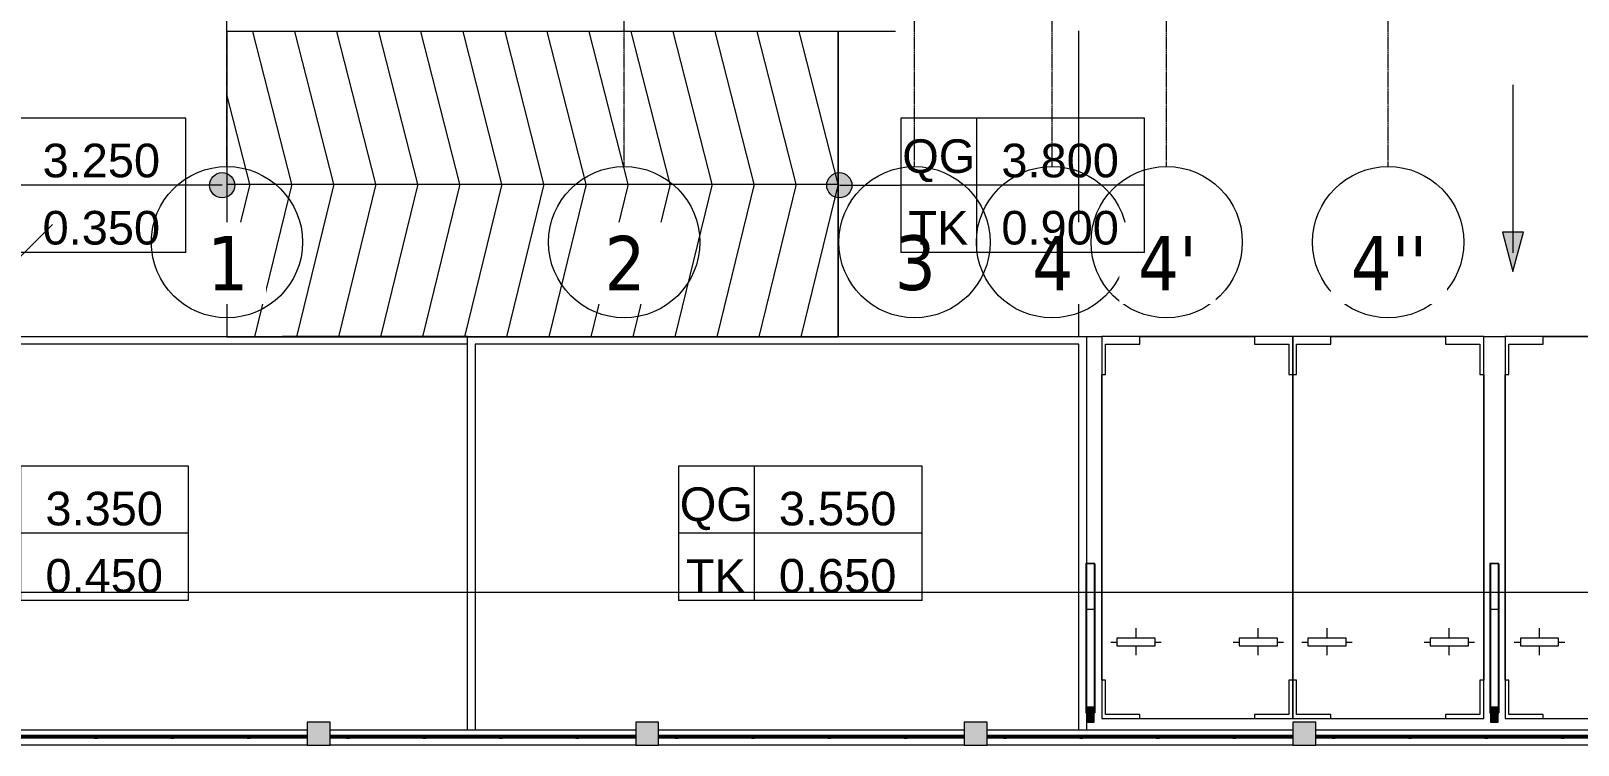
# Model space of a CAD drawing. Header units: millimetres. Extents: x -24439 to 198341, y -52871 to 149926.
# Drawn here: x 31087 to 51338, y 7888 to 17236 of the extents above; entities that cross this region are included whole.
import ezdxf

# ---------------------------------------------------------------- set-up
doc = ezdxf.new("R2010")
doc.units = ezdxf.units.MM
doc.linetypes.add('Grid Line', pattern=[22.225, 12.7, -3.175, 3.175, -3.175])
doc.linetypes.add('NET VAN', pattern=[1.06, 0.53, -0.53])
for name, color, linetype, lineweight in [('0-1', 7, 'Continuous', 5), ('A-ANNO-NOTE', 131, 'Continuous', 9), ('A-DETL-GENF-2', 9, 'NET VAN', 9), ('A-DETL-THIN', 151, 'Continuous', 9), ('A-FLOR', 192, 'Continuous', 9), ('A-FLOR-1', 9, 'Continuous', 9), ('A-FLOR-HRAL', 11, 'Continuous', 9), ('A-WALL', 113, 'Continuous', 9), ('C-PRKG', 70, 'Continuous', 9), ('G-IMPT-1', 9, 'Continuous', 9), ('S-COLS', 52, 'Continuous', 9), ('S-COLS-1', 254, 'Continuous', 5), ('S-COLS-3', 9, 'Continuous', 9), ('S-COLS-4', 52, 'Continuous', 18), ('S-GRID-1', 1, 'Grid Line', 9), ('S-GRID-IDEN', 1, 'Continuous', 9)]:
    doc.layers.add(name, color=color, linetype=linetype, lineweight=lineweight)
doc.styles.add('Arial_6', font='arial_0.ttf', dxfattribs={"height": 2})
doc.styles.add('Arial_7', font='arial_0.ttf', dxfattribs={"height": 440})
doc.styles.add('Tahoma_B', font='tahomabd_0.ttf', dxfattribs={"height": 715})

# ---------------------------------------------------------------- blocks, each defined once
blk = doc.blocks.new('NCV_TKTC_KET CAU_rvt-1-TKCS_MB ĐỊNH VỊ CAO ĐỘ THIẾT KẾ')
at = {"layer": 'A-FLOR-1'}
for p, q in [((33653, 17235), (38153, 17235)), ((38153, 17235), (42403, 17235))]:
    blk.add_line(p, q, dxfattribs=at)
blk = doc.blocks.new('NBS_CLDPhysicalSecuritySystems_MtlMeshPnlFncngSym_CLDModsecSecurusS3_InfillPanel - NBS_CLDPhysicalSecuritySystems_MtlMeshPnlFncngSym_CLDModsecSecurusS2_InfillPanel-2369396-TKCS_MB ĐỊNH VỊ CAO ĐỘ THIẾT KẾ')
at = {"layer": 'A-FLOR-HRAL'}
for p, q in [((218, 27), (0, 27)), ((4000, 6), (0, 6)), ((214, 23), (214, 6)), ((250, 27), (218, 27)), ((1218, 27), (250, 27)), ((254, 6), (254, 23)), ((1214, 23), (1214, 6)), ((1250, 27), (1218, 27)), ((2218, 27), (1250, 27)), ((1254, 6), (1254, 23)), ((2214, 23), (2214, 6)), ((2250, 27), (2218, 27)), ((3218, 27), (2250, 27)), ((2254, 6), (2254, 23)), ((3214, 23), (3214, 6)), ((3250, 27), (3218, 27)), ((4000, 27), (3250, 27)), ((3254, 6), (3254, 23)), ((0, -6), (4000, -6)), ((214, -6), (214, -11)), ((214, -11), (254, -11)), ((254, -11), (254, -6)), ((1214, -6), (1214, -11)), ((1214, -11), (1254, -11)), ((1254, -11), (1254, -6)), ((2214, -6), (2214, -11)), ((2214, -11), (2254, -11)), ((2254, -11), (2254, -6)), ((3214, -6), (3214, -11)), ((3214, -11), (3254, -11)), ((3254, -11), (3254, -6))]:
    blk.add_line(p, q, dxfattribs=at)
for centre, start, end in [((218, 23), 90, 180), ((250, 23), 360, 90), ((1218, 23), 90, 180), ((1250, 23), 360, 90), ((2218, 23), 90, 180), ((2250, 23), 360, 90), ((3218, 23), 90, 180), ((3250, 23), 360, 90)]:
    blk.add_arc(centre, 4, start, end, dxfattribs=at)
blk = doc.blocks.new('TRỤ ĐỂ XE ĐẦU HỒI - TRỤ ĐỂ XE ĐẦU HỒI-2550560-TKCS_MB ĐỊNH VỊ CAO ĐỘ THIẾT KẾ')
at = {"layer": 'S-COLS-3'}
blk.add_hatch(color=256, dxfattribs=at).paths.add_polyline_path([(-50, 100), (-50, -100), (50, -100), (50, 100)])
at = {"layer": 'S-COLS'}
for p, q in [((-60, -1350), (-60, -20)), ((-50, -20), (-60, -20)), ((-50, -1350), (-50, -20)), ((50, -100), (-50, -100)), ((50, -1350), (50, -20)), ((60, -20), (50, -20)), ((60, -1350), (60, -20)), ((-60, -1966), (-60, -1350)), ((-50, -1350), (-60, -1350)), ((-50, -1966), (-50, -1350)), ((-50, -1375), (50, -1375)), ((50, -1966), (50, -1350)), ((60, -1350), (50, -1350)), ((60, -1966), (60, -1350)), ((-50, -1966), (-60, -1966)), ((-60, -1966), (-60, -1975)), ((-60, -1975), (60, -1975)), ((-50, -1974), (-50, -1966)), ((-50, -1974), (50, -1974)), ((60, -1966), (50, -1966)), ((50, -1974), (50, -1966)), ((60, -1975), (60, -1966))]:
    blk.add_line(p, q, dxfattribs=at)
at = {"layer": 'S-COLS-4'}
for p, q in [((-50, 100), (-50, -20)), ((50, 100), (-50, 100)), ((50, -20), (50, 100))]:
    blk.add_line(p, q, dxfattribs=at)
blk = doc.blocks.new('xe oto1 - xe oto-V299-TKCS_MB ĐỊNH VỊ CAO ĐỘ THIẾT KẾ')
at = {"layer": 'C-PRKG'}
for p, q in [((-2000, 5000), (-2500, 5000)), ((-2500, 5000), (-2500, 4500)), ((-2500, 5000), (-2500, 0)), ((0, 5000), (-2500, 5000)), ((-2450, 4500), (-2450, 4950)), ((-2450, 4950), (-2000, 4950)), ((-2000, 4950), (-2000, 5000)), ((0, 5000), (-500, 5000)), ((-500, 5000), (-500, 4950)), ((-500, 4950), (-50, 4950)), ((-50, 4950), (-50, 4500)), ((0, 4500), (0, 5000)), ((0, 0), (0, 5000)), ((-2500, 4500), (-2450, 4500)), ((-2500, 500), (-2500, 4500)), ((-2500, 4500), (-2500, 500)), ((-50, 4500), (0, 4500)), ((0, 500), (0, 4500)), ((0, 4500), (0, 500)), ((-2050, 4170), (-2050, 4050)), ((-2050, 4170), (-2050, 4050)), ((-450, 4170), (-450, 4050)), ((-450, 4170), (-450, 4050)), ((-2300, 4000), (-2380, 4000)), ((-2300, 4000), (-2380, 4000)), ((-1800, 4050), (-2300, 4050)), ((-2300, 4050), (-2300, 3950)), ((-2300, 3950), (-1800, 3950)), ((-2050, 3950), (-2050, 3820)), ((-2050, 3950), (-2050, 3820)), ((-1800, 3950), (-1800, 4050)), ((-1720, 4000), (-1800, 4000)), ((-1720, 4000), (-1800, 4000)), ((-700, 4000), (-780, 4000)), ((-700, 4000), (-780, 4000)), ((-200, 4050), (-700, 4050)), ((-700, 4050), (-700, 3950)), ((-700, 3950), (-200, 3950)), ((-450, 3950), (-450, 3820)), ((-450, 3950), (-450, 3820)), ((-200, 3950), (-200, 4050)), ((-120, 4000), (-200, 4000)), ((-120, 4000), (-200, 4000)), ((-2450, 500), (-2500, 500)), ((-2500, 500), (-2500, 0)), ((-2450, 100), (-2450, 500)), ((0, 500), (-50, 500)), ((-50, 500), (-50, 100)), ((0, 0), (0, 500)), ((-2500, 0), (-2000, 0)), ((-2500, 0), (0, 0)), ((-2000, 100), (-2450, 100)), ((-2000, 0), (-2000, 100)), ((-500, 100), (-500, 0)), ((-50, 100), (-500, 100)), ((-500, 0), (0, 0))]:
    blk.add_line(p, q, dxfattribs=at)
blk = doc.blocks.new('NCV_TKCS_251209_TONG THE HIEN TRANG SAN DUONG - NCV_TKCS_HIEN TRANG_251209a_dwg-1612995-TKCS_MB ĐỊNH VỊ CAO ĐỘ THIẾT KẾ')
at = {"layer": 'G-IMPT-1', "flags": 128}
blk.add_lwpolyline([(563620038, 1144994014), (563599986, 1145060590), (563591265, 1145065274), (563500590, 1145037963), (563495906, 1145029242), (563515959, 1144962666)], close=True, dxfattribs=at)
blk = doc.blocks.new('NCV_TKCS_251209_TONG THE HIEN TRANG SAN DUONG - NCV_TKCS_251209_TONG THE HIEN TRANG SAN DUONG-1605292-TKCS_MB ĐỊNH VỊ CAO ĐỘ THIẾT KẾ')
at = {"rotation": 343.2379237072182}
blk.add_blockref('NCV_TKCS_251209_TONG THE HIEN TRANG SAN DUONG - NCV_TKCS_HIEN TRANG_251209a_dwg-1612995-TKCS_MB ĐỊNH VỊ CAO ĐỘ THIẾT KẾ', (-869777548, -933796959), dxfattribs=at)
blk = doc.blocks.new('Grid - M_Grid Head - Circle-353313-TKCS_MB ĐỊNH VỊ CAO ĐỘ THIẾT KẾ')
at = {"layer": 'S-GRID-IDEN'}
blk.add_circle((0, 0), 4.5, dxfattribs=at)
blk = doc.blocks.new('MUI TEN_0_1 - Moc lat gach-1550039-TKCS_MB ĐỊNH VỊ CAO ĐỘ THIẾT KẾ')
at = {"layer": 'A-ANNO-NOTE'}
blk.add_hatch(color=256, dxfattribs=at).paths.add_polyline_path([(7.872, 1.448), (7.872, 2.701), (10.209, 2.074)])
for p, q in [((-0.901, 2.074), (9.099, 2.074)), ((10.209, 2.074), (7.872, 2.701)), ((7.872, 2.701), (7.872, 1.448)), ((7.872, 1.448), (10.209, 2.074))]:
    blk.add_line(p, q, dxfattribs=at)
blk = doc.blocks.new('GHI CHU CAO DO THIET KE - GHI CHÚ CAO ĐỘ THIẾT KẾ-1513209-TKCS_MB ĐỊNH VỊ CAO ĐỘ THIẾT KẾ')
at = {"layer": 'A-ANNO-NOTE'}
for p, q in [((0, 8), (0, 0)), ((14.5, 8), (0, 8)), ((4.5, 8), (4.5, 0)), ((14.5, 0), (14.5, 8)), ((14.5, 4), (0, 4)), ((14.5, 0), (0, 0))]:
    blk.add_line(p, q, dxfattribs=at)
at = {"layer": 'A-ANNO-NOTE', "char_height": 2, "attachment_point": 5, "line_spacing_factor": 0.936439, "style": 'Arial_6'}
for s, insert, width in [('\\pt0.5,1,1.5,2,2.5,3,3.5,4,4.5,5,5.5,6,6.5,7,7.5,8,8.5,9,9.5,10,10.5,11,11.5,12,12.5,13,13.5,14,14.5,15,15.5,16;QG', (2.255, 5.459), 4.63), ('\\pt0.5,1,1.5,2,2.5,3,3.5,4,4.5,5,5.5,6,6.5,7,7.5,8,8.5,9,9.5,10,10.5,11,11.5,12,12.5,13,13.5,14,14.5,15,15.5,16;TK', (2.229, 1.459), 4.5)]:
    blk.add_mtext(s, dxfattribs=dict(at, insert=insert, width=width))

msp = doc.modelspace()

# ---------------------------------------------------------------- hatches: boundary and pattern name
at = {"layer": 'A-ANNO-NOTE'}
h = msp.add_hatch(color=256, dxfattribs=at)
edge = h.paths.add_edge_path()
edge.add_arc((33589.5, 15216), 165, 0, 360)
h = msp.add_hatch(color=256, dxfattribs=at)
edge = h.paths.add_edge_path()
edge.add_arc((41668.5, 15216), 165, 0, 360)
at = {"layer": 'S-COLS-1'}
for points in [[(34703.5, 7888.2), (35003.5, 7888.2), (35003.5, 8188.2), (34703.5, 8188.2)], [(39247.8, 7888.2), (39303.5, 7888.2), (39303.5, 8188.2), (39003.5, 8188.2), (39003.5, 7888.2)], [(43303.5, 7888.2), (43603.5, 7888.2), (43603.5, 8188.2), (43303.5, 8188.2)], [(47720.8, 7888.2), (47903.5, 7888.2), (47903.5, 8188.2), (47603.5, 8188.2), (47603.5, 7888.2)]]:
    msp.add_hatch(color=256, dxfattribs=at).paths.add_polyline_path(points)

# ---------------------------------------------------------------- linework, layer by layer
at = {"layer": 'A-ANNO-NOTE'}
for p, q in [((33589.5, 15216), (33113.8, 15216)), ((41668.5, 15216), (42473.8, 15216))]:
    msp.add_line(p, q, dxfattribs=at)
for centre in [(33589.5, 15216), (41668.5, 15216)]:
    msp.add_circle(centre, 165, dxfattribs=at)
at = {"layer": 'A-DETL-THIN'}
for p, q in [((33652.6, 17226.9), (33652.6, 13231.6)), ((41652.6, 17226.9), (33652.6, 17226.9)), ((34502.6, 15231.6), (33992.5, 17226.9)), ((35052.6, 15231.6), (34542.5, 17226.9)), ((35602.6, 15231.6), (35092.5, 17226.9)), ((36152.6, 15231.6), (35642.5, 17226.9)), ((36702.6, 15231.6), (36192.5, 17226.9)), ((37252.6, 15231.6), (36742.5, 17226.9)), ((37802.6, 15231.6), (37292.5, 17226.9)), ((38352.6, 15231.6), (37842.5, 17226.9)), ((38902.6, 15231.6), (38392.5, 17226.9)), ((39452.6, 15231.6), (38942.5, 17226.9)), ((40002.6, 15231.6), (39492.5, 17226.9)), ((40552.6, 15231.6), (40042.5, 17226.9)), ((41102.6, 15231.6), (40592.5, 17226.9)), ((41652.6, 15231.6), (41142.5, 17226.9)), ((41652.6, 13231.6), (41652.6, 17226.9)), ((33952.6, 15231.6), (33652.6, 16405.3)), ((33652.6, 15231.6), (41652.6, 15231.6)), ((33952.6, 15231.6), (33652.6, 14004.1)), ((34502.6, 15231.6), (34013.8, 13231.6)), ((35052.6, 15231.6), (34563.8, 13231.6)), ((35602.6, 15231.6), (35113.8, 13231.6)), ((36152.6, 15231.6), (35663.8, 13231.6)), ((36702.6, 15231.6), (36213.8, 13231.6)), ((37252.6, 15231.6), (36763.8, 13231.6)), ((37802.6, 15231.6), (37313.8, 13231.6)), ((38352.6, 15231.6), (37863.8, 13231.6)), ((38902.6, 15231.6), (38413.8, 13231.6)), ((39452.6, 15231.6), (38963.8, 13231.6)), ((40002.6, 15231.6), (39513.8, 13231.6)), ((40552.6, 15231.6), (40063.8, 13231.6)), ((41102.6, 15231.6), (40613.8, 13231.6)), ((41652.6, 15231.6), (41163.8, 13231.6)), ((33652.6, 13231.6), (41652.6, 13231.6))]:
    msp.add_line(p, q, dxfattribs=at)
at = {"layer": 'A-FLOR'}
for p, q in [((33652.6, 17235.3), (33652.6, 13236.9)), ((41652.6, 17235.3), (41652.6, 13236.9)), ((44802.6, 13236.9), (44802.6, 17236.9)), ((36802.6, 13236.9), (34379.8, 13236.9)), ((44902.6, 13236.9), (45102.6, 13236.9)), ((45602.6, 13236.9), (47102.6, 13236.9)), ((48102.6, 13236.9), (49602.6, 13236.9)), ((50102.6, 13236.9), (50382.6, 13236.9)), ((50882.6, 13236.9), (52382.6, 13236.9))]:
    msp.add_line(p, q, dxfattribs=at)
at = {"layer": 'A-WALL'}
for p, q in [((28669.1, 13236.9), (34379.8, 13236.9)), ((36802.6, 13236.9), (44902.6, 13236.9)), ((36802.6, 8088.2), (36802.6, 13236.9)), ((44902.6, 13236.9), (44902.6, 10263.6)), ((36802.6, 13136.9), (28627.7, 13136.9)), ((44802.6, 13136.9), (36902.6, 13136.9)), ((36902.6, 13136.9), (36902.6, 8088.2)), ((44802.6, 8088.2), (44802.6, 13136.9)), ((44902.6, 8188.2), (44902.6, 8088.2)), ((30703.5, 8088.2), (34703.5, 8088.2)), ((35003.5, 8088.2), (39003.5, 8088.2)), ((39303.5, 8088.2), (43303.5, 8088.2)), ((43603.5, 8088.2), (47603.5, 8088.2)), ((47903.5, 8088.2), (51903.5, 8088.2)), ((34703.5, 7888.2), (30703.5, 7888.2)), ((39003.5, 7888.2), (35003.5, 7888.2)), ((43303.5, 7888.2), (39303.5, 7888.2)), ((47603.5, 7888.2), (43603.5, 7888.2)), ((51903.5, 7888.2), (47903.5, 7888.2))]:
    msp.add_line(p, q, dxfattribs=at)
at = {"layer": 'S-COLS-4'}
for p, q in [((35003.5, 8188.2), (34703.5, 8188.2)), ((34703.5, 8188.2), (34703.5, 7888.2)), ((35003.5, 7888.2), (35003.5, 8188.2)), ((39303.5, 8188.2), (39003.5, 8188.2)), ((39003.5, 8188.2), (39003.5, 7888.2)), ((39303.5, 7888.2), (39303.5, 8188.2)), ((43603.5, 8188.2), (43303.5, 8188.2)), ((43303.5, 8188.2), (43303.5, 7888.2)), ((43603.5, 7888.2), (43603.5, 8188.2)), ((47903.5, 8188.2), (47603.5, 8188.2)), ((47603.5, 8188.2), (47603.5, 7888.2)), ((47903.5, 7888.2), (47903.5, 8188.2)), ((34703.5, 7888.2), (35003.5, 7888.2)), ((39003.5, 7888.2), (39303.5, 7888.2)), ((43303.5, 7888.2), (43603.5, 7888.2)), ((47603.5, 7888.2), (47903.5, 7888.2))]:
    msp.add_line(p, q, dxfattribs=at)
at = {"layer": 'S-GRID-1'}
for p, q in [((33652.6, 15460.6), (33652.6, 20960.6)), ((38852.6, 15460.6), (38852.6, 20960.6)), ((42652.6, 15460.6), (42652.6, 20960.6)), ((44452.6, 15460.6), (44452.6, 20960.6)), ((45952.6, 15460.6), (45952.6, 20960.6)), ((48852.6, 15460.6), (48852.6, 20960.6))]:
    msp.add_line(p, q, dxfattribs=at)

# ---------------------------------------------------------------- block references
at = {"layer": '0-1'}
msp.add_blockref('NCV_TKTC_KET CAU_rvt-1-TKCS_MB ĐỊNH VỊ CAO ĐỘ THIẾT KẾ', (0, 0), dxfattribs=at)
at = {"layer": 'A-ANNO-NOTE', "xscale": 220, "yscale": 220, "zscale": 220}
for p, rotation in [((50028.1, 16332.2), 269.9999999999995), ((30904.7, 14883.6), 225)]:
    msp.add_blockref('MUI TEN_0_1 - Moc lat gach-1550039-TKCS_MB ĐỊNH VỊ CAO ĐỘ THIẾT KẾ', p, dxfattribs=dict(at, rotation=rotation))
for p in [(29961.4, 9779.9), (39561.4, 9779.9)]:
    msp.add_blockref('GHI CHU CAO DO THIET KE - GHI CHÚ CAO ĐỘ THIẾT KẾ-1513209-TKCS_MB ĐỊNH VỊ CAO ĐỘ THIẾT KẾ', p, dxfattribs=at)
at = {"layer": 'A-DETL-GENF-2'}
msp.add_blockref('NCV_TKCS_251209_TONG THE HIEN TRANG SAN DUONG - NCV_TKCS_251209_TONG THE HIEN TRANG SAN DUONG-1605292-TKCS_MB ĐỊNH VỊ CAO ĐỘ THIẾT KẾ', (26103.5, 9888.2), dxfattribs=at)
at = {"layer": 'A-FLOR-HRAL'}
for p in [(30703.5, 7988.2), (35003.5, 7988.2), (39303.5, 7988.2), (43603.5, 7988.2), (47903.5, 7988.2)]:
    msp.add_blockref('NBS_CLDPhysicalSecuritySystems_MtlMeshPnlFncngSym_CLDModsecSecurusS3_InfillPanel - NBS_CLDPhysicalSecuritySystems_MtlMeshPnlFncngSym_CLDModsecSecurusS2_InfillPanel-2369396-TKCS_MB ĐỊNH VỊ CAO ĐỘ THIẾT KẾ', p, dxfattribs=at)
at = {"layer": 'C-PRKG', "rotation": 180}
for p in [(45102.6, 13236.9), (47602.6, 13236.9), (50382.6, 13236.9)]:
    msp.add_blockref('xe oto1 - xe oto-V299-TKCS_MB ĐỊNH VỊ CAO ĐỘ THIẾT KẾ', p, dxfattribs=at)
at = {"layer": 'S-COLS', "rotation": 180}
for p in [(44952.6, 8288.2), (50242.6, 8288.2)]:
    msp.add_blockref('TRỤ ĐỂ XE ĐẦU HỒI - TRỤ ĐỂ XE ĐẦU HỒI-2550560-TKCS_MB ĐỊNH VỊ CAO ĐỘ THIẾT KẾ', p, dxfattribs=at)
at = {"layer": 'S-GRID-IDEN', "xscale": 219.9999999999998, "yscale": 219.9999999999998, "zscale": 219.9999999999998}
for p in [(33652.6, 14470.6), (38852.6, 14470.6), (42652.6, 14470.6), (44452.6, 14470.6), (48852.6, 14470.6)]:
    msp.add_blockref('Grid - M_Grid Head - Circle-353313-TKCS_MB ĐỊNH VỊ CAO ĐỘ THIẾT KẾ', p, dxfattribs=at)

# ---------------------------------------------------------------- texts
at = {"layer": 'A-ANNO-NOTE', "char_height": 440, "width": 1586.2, "attachment_point": 5, "line_spacing_factor": 0.936439, "style": 'Arial_7'}
for s, insert in [('\\pt2794,5588,8382,11176,13970,16764,19558,22352,25146,27940,30734,33528,36322,39116,41910,44704,47498,50292,53086,55880,58674,61468,64262,67056,69850,72644,75438,78232,81026,83820,86614,89408;3.250', (32008.5, 15536.9)), ('\\pt2794,5588,8382,11176,13970,16764,19558,22352,25146,27940,30734,33528,36322,39116,41910,44704,47498,50292,53086,55880,58674,61468,64262,67056,69850,72644,75438,78232,81026,83820,86614,89408;3.800', (44558.5, 15536.9)), ('\\pt2794,5588,8382,11176,13970,16764,19558,22352,25146,27940,30734,33528,36322,39116,41910,44704,47498,50292,53086,55880,58674,61468,64262,67056,69850,72644,75438,78232,81026,83820,86614,89408;0.350', (32008.5, 14656.9)), ('\\pt2794,5588,8382,11176,13970,16764,19558,22352,25146,27940,30734,33528,36322,39116,41910,44704,47498,50292,53086,55880,58674,61468,64262,67056,69850,72644,75438,78232,81026,83820,86614,89408;3.350', (32046.1, 10980.8)), ('\\pt2794,5588,8382,11176,13970,16764,19558,22352,25146,27940,30734,33528,36322,39116,41910,44704,47498,50292,53086,55880,58674,61468,64262,67056,69850,72644,75438,78232,81026,83820,86614,89408;3.550', (41646.1, 10980.8)), ('\\pt2794,5588,8382,11176,13970,16764,19558,22352,25146,27940,30734,33528,36322,39116,41910,44704,47498,50292,53086,55880,58674,61468,64262,67056,69850,72644,75438,78232,81026,83820,86614,89408;0.450', (32046.1, 10100.8)), ('\\pt2794,5588,8382,11176,13970,16764,19558,22352,25146,27940,30734,33528,36322,39116,41910,44704,47498,50292,53086,55880,58674,61468,64262,67056,69850,72644,75438,78232,81026,83820,86614,89408;0.650', (41646.1, 10100.8))]:
    msp.add_mtext(s, dxfattribs=dict(at, insert=insert))

# ---------------------------------------------------------------- next in the draw order: texts
at = {"layer": 'S-GRID-IDEN', "char_height": 715, "attachment_point": 5, "line_spacing_factor": 0.996129, "style": 'Tahoma_B', "bg_fill": 3, "box_fill_scale": 1.25, "bg_fill_color": 256, "bg_fill_true_color": 13158600, "bg_fill_transparency": 0}
for s, insert, width in [('\\pt2793.99835,5587.9967,8382.0022,11176.00055,13969.9989,16763.99725,19558.00275,22352.0011,25145.99945,27939.9978,30734.0033,33528.00165,36322,39115.99835,41909.9967,44704.0022,47498.00055,50291.9989,53085.99725,55880.00275,58674.0011,61467.99945,64261.9978,67056.0033,69850.00165,72644,75437.99835,78231.9967,81026.0022,83820.00055,86613.9989,89407.99725;1', (33662.9, 14196), 640.2), ('\\pt2793.99835,5587.9967,8382.0022,11176.00055,13969.9989,16763.99725,19558.00275,22352.0011,25145.99945,27939.9978,30734.0033,33528.00165,36322,39115.99835,41909.9967,44704.0022,47498.00055,50291.9989,53085.99725,55880.00275,58674.0011,61467.99945,64261.9978,67056.0033,69850.00165,72644,75437.99835,78231.9967,81026.0022,83820.00055,86613.9989,89407.99725;2', (38862.9, 14196), 640.2), ('\\pt2793.99835,5587.9967,8382.0022,11176.00055,13969.9989,16763.99725,19558.00275,22352.0011,25145.99945,27939.9978,30734.0033,33528.00165,36322,39115.99835,41909.9967,44704.0022,47498.00055,50291.9989,53085.99725,55880.00275,58674.0011,61467.99945,64261.9978,67056.0033,69850.00165,72644,75437.99835,78231.9967,81026.0022,83820.00055,86613.9989,89407.99725;3', (42662.9, 14196), 640.2), ('\\pt2793.99835,5587.9967,8382.0022,11176.00055,13969.9989,16763.99725,19558.00275,22352.0011,25145.99945,27939.9978,30734.0033,33528.00165,36322,39115.99835,41909.9967,44704.0022,47498.00055,50291.9989,53085.99725,55880.00275,58674.0011,61467.99945,64261.9978,67056.0033,69850.00165,72644,75437.99835,78231.9967,81026.0022,83820.00055,86613.9989,89407.99725;4', (44462.9, 14196), 640.2), ("\\pt2793.99835,5587.9967,8382.0022,11176.00055,13969.9989,16763.99725,19558.00275,22352.0011,25145.99945,27939.9978,30734.0033,33528.00165,36322,39115.99835,41909.9967,44704.0022,47498.00055,50291.9989,53085.99725,55880.00275,58674.0011,61467.99945,64261.9978,67056.0033,69850.00165,72644,75437.99835,78231.9967,81026.0022,83820.00055,86613.9989,89407.99725;4''", (48862.9, 14196), 1163.8)]:
    msp.add_mtext(s, dxfattribs=dict(at, insert=insert, width=width))

# ---------------------------------------------------------------- next in the draw order: block references
at = {"layer": 'A-ANNO-NOTE', "xscale": 220, "yscale": 220, "zscale": 220}
msp.add_blockref('GHI CHU CAO DO THIET KE - GHI CHÚ CAO ĐỘ THIẾT KẾ-1513209-TKCS_MB ĐỊNH VỊ CAO ĐỘ THIẾT KẾ', (29923.8, 14336), dxfattribs=at)
at = {"layer": 'S-GRID-IDEN', "xscale": 219.9999999999998, "yscale": 219.9999999999998, "zscale": 219.9999999999998}
msp.add_blockref('Grid - M_Grid Head - Circle-353313-TKCS_MB ĐỊNH VỊ CAO ĐỘ THIẾT KẾ', (45952.6, 14470.6), dxfattribs=at)

# ---------------------------------------------------------------- next in the draw order: texts
at = {"layer": 'S-GRID-IDEN', "insert": (45962.9, 14196), "char_height": 715, "width": 902, "attachment_point": 5, "line_spacing_factor": 0.996129, "style": 'Tahoma_B', "bg_fill": 3, "box_fill_scale": 1.25, "bg_fill_color": 256, "bg_fill_true_color": 13158600, "bg_fill_transparency": 0}
msp.add_mtext("\\pt2793.99835,5587.9967,8382.0022,11176.00055,13969.9989,16763.99725,19558.00275,22352.0011,25145.99945,27939.9978,30734.0033,33528.00165,36322,39115.99835,41909.9967,44704.0022,47498.00055,50291.9989,53085.99725,55880.00275,58674.0011,61467.99945,64261.9978,67056.0033,69850.00165,72644,75437.99835,78231.9967,81026.0022,83820.00055,86613.9989,89407.99725;4'", dxfattribs=at)

# ---------------------------------------------------------------- next in the draw order: block references
at = {"layer": 'A-ANNO-NOTE', "xscale": 220, "yscale": 220, "zscale": 220}
msp.add_blockref('GHI CHU CAO DO THIET KE - GHI CHÚ CAO ĐỘ THIẾT KẾ-1513209-TKCS_MB ĐỊNH VỊ CAO ĐỘ THIẾT KẾ', (42473.8, 14336), dxfattribs=at)

# ---------------------------------------------------------------- next in the draw order: texts
at = {"layer": 'A-ANNO-NOTE', "insert": (44558.5, 14656.9), "char_height": 440, "width": 1586.2, "attachment_point": 5, "line_spacing_factor": 0.936439, "style": 'Arial_7'}
msp.add_mtext('\\pt2794,5588,8382,11176,13970,16764,19558,22352,25146,27940,30734,33528,36322,39116,41910,44704,47498,50292,53086,55880,58674,61468,64262,67056,69850,72644,75438,78232,81026,83820,86614,89408;0.900', dxfattribs=at)

doc.saveas('drawing.dxf')
